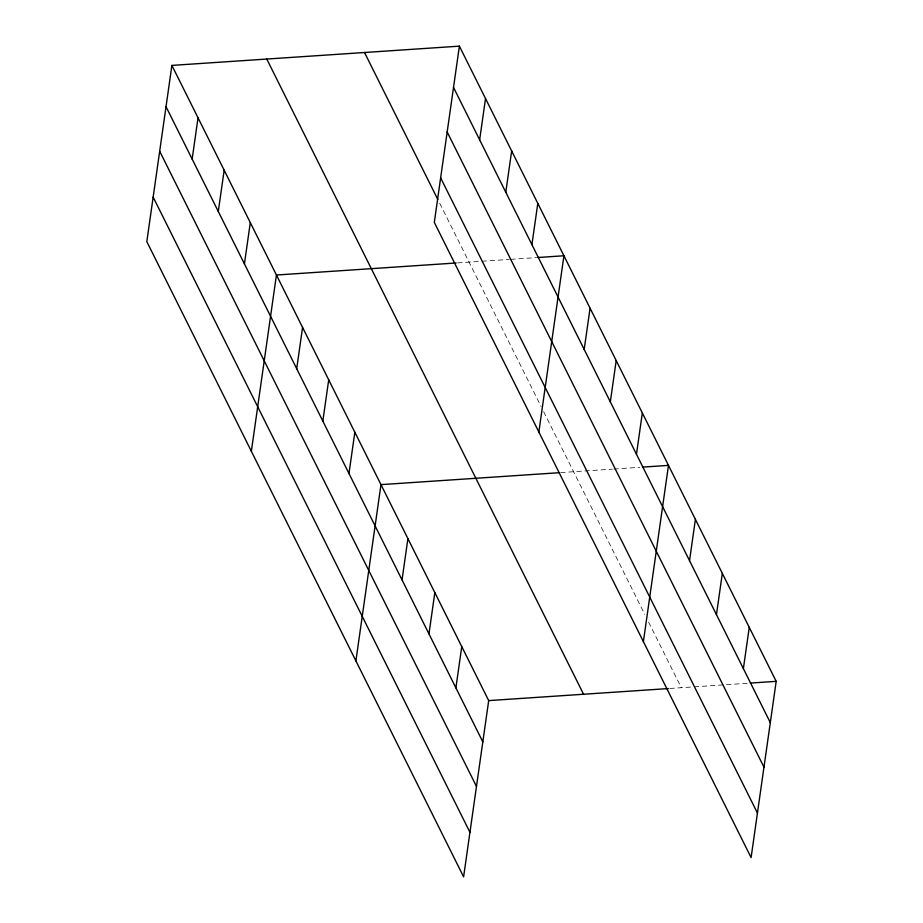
<?xml version="1.0" encoding="UTF-8"?>
<svg xmlns="http://www.w3.org/2000/svg" width="923" height="923" viewBox="0 0 923 923"><rect width="100%" height="100%" fill="white"/><g stroke="black" fill="none" stroke-linecap="round" stroke-linejoin="round"><path stroke-width="0.69" stroke-dasharray="4.62 3.46" d="M457.566 262.893L480.56 261.347M482.002 261.255L509.311 259.421M510.742 259.328L536.621 257.598M560.665 472.599L612.41 469.138M613.853 469.046L639.731 467.303M669.821 688.477L692.815 686.931M694.258 686.839L748.876 683.182M439.74 203.325L541.097 406.547M543.647 411.658L644.773 614.43M648.615 622.137L681.312 687.704"/><path stroke-width="1.38" d="M171.897 65.406L146.815 241.653L463.611 876.85L488.694 700.603L171.897 65.406L459.389 46.15L776.185 681.347L751.103 857.594L434.306 222.397L459.389 46.15M192.157 159.091L198.03 117.809M218.29 211.494L224.162 170.213M244.422 263.897L250.306 222.616M251.356 451.266L276.439 275.019L456.124 262.986M296.698 368.715L302.571 327.423M322.831 421.119L328.715 379.826M348.975 473.522L354.847 432.229M355.897 660.88L380.98 484.633L559.234 472.703M402.036 579.909L407.908 538.628M479.648 139.835L485.521 98.553M428.964 633.905L434.837 592.624M505.781 192.238L511.665 150.957M455.893 687.9L461.765 646.619M531.925 244.641L537.797 203.36M538.847 432.01L563.93 255.763L538.063 257.494M584.19 349.448L590.074 308.167M610.334 401.851L616.206 360.57M636.466 454.266L642.339 412.973M643.389 641.623L668.483 465.377L642.604 467.119M689.527 560.653L695.4 519.372M716.456 614.649L722.328 573.368M743.384 668.644L749.257 627.352M488.694 700.603L668.379 688.57M750.318 683.078L776.185 681.347M453.516 87.431L770.313 722.628M447.17 131.966L763.979 767.175M440.64 177.862L757.448 813.059M364.516 52.507L437.825 199.495M266.77 59.049L583.567 694.246M166.025 106.687L482.821 741.884M159.679 151.234L476.476 786.431M153.149 197.118L469.945 832.315"/></g></svg>
